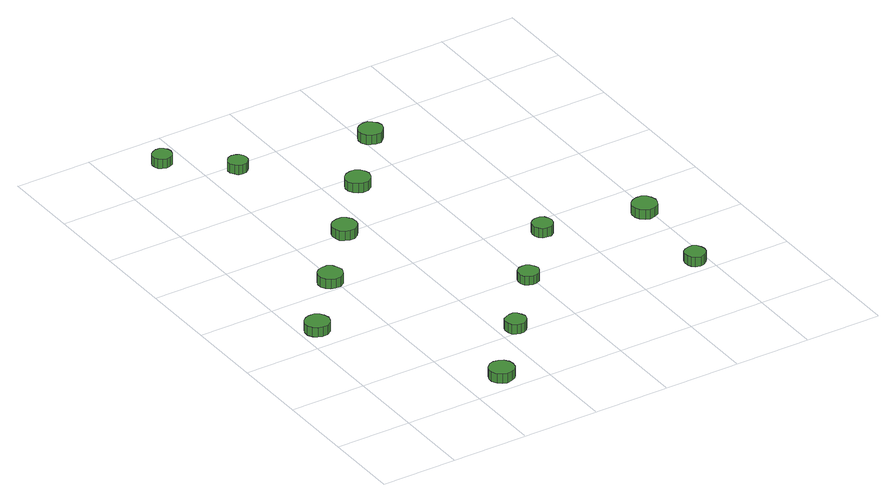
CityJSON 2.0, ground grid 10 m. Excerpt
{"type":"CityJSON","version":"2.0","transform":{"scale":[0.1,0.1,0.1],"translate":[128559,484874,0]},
"CityObjects":{
"tree1":{"type":"SolitaryVegetationObject","attributes":{"function":"something"},"geometry":[{"type":"MultiSurface","lod":"1","boundaries":[[[0,1,2,3,4,5,6,7,8,9,10,11,12,13,14]],[[15,16,17,18,19,20,21,22,23,24,25,26,27,28,29]],[[0,29,28,1]],[[1,28,27,2]],[[2,27,26,3]],[[3,26,25,4]],[[4,25,24,5]],[[5,24,23,6]],[[6,23,22,7]],[[7,22,21,8]],[[8,21,20,9]],[[9,20,19,10]],[[10,19,18,11]],[[11,18,17,12]],[[12,17,16,13]],[[13,16,15,14]],[[14,15,29,0]]]}]},
"tree2":{"type":"SolitaryVegetationObject","attributes":{"function":"something"},"geometry":[{"type":"MultiSurface","lod":"1","boundaries":[[[30,31,32,33,34,35,36,37,38,39,40,41,42,43,44]],[[45,46,47,48,49,50,51,52,53,54,55,56,57,58,59]],[[30,59,58,31]],[[31,58,57,32]],[[32,57,56,33]],[[33,56,55,34]],[[34,55,54,35]],[[35,54,53,36]],[[36,53,52,37]],[[37,52,51,38]],[[38,51,50,39]],[[39,50,49,40]],[[40,49,48,41]],[[41,48,47,42]],[[42,47,46,43]],[[43,46,45,44]],[[44,45,59,30]]]}]},
"tree3":{"type":"SolitaryVegetationObject","attributes":{"function":"something"},"geometry":[{"type":"MultiSurface","lod":"1","boundaries":[[[60,61,62,63,64,65,66,67,68,69,70,71,72,73,74]],[[75,76,77,78,79,80,81,82,83,84,85,86,87,88,89]],[[60,89,88,61]],[[61,88,87,62]],[[62,87,86,63]],[[63,86,85,64]],[[64,85,84,65]],[[65,84,83,66]],[[66,83,82,67]],[[67,82,81,68]],[[68,81,80,69]],[[69,80,79,70]],[[70,79,78,71]],[[71,78,77,72]],[[72,77,76,73]],[[73,76,75,74]],[[74,75,89,60]]]}]},
"tree4":{"type":"SolitaryVegetationObject","attributes":{"function":"something"},"geometry":[{"type":"MultiSurface","lod":"1","boundaries":[[[90,91,92,93,94,95,96,97,98,99,100,101,102,103,104]],[[105,106,107,108,109,110,111,112,113,114,115,116,117,118,119]],[[90,119,118,91]],[[91,118,117,92]],[[92,117,116,93]],[[93,116,115,94]],[[94,115,114,95]],[[95,114,113,96]],[[96,113,112,97]],[[97,112,111,98]],[[98,111,110,99]],[[99,110,109,100]],[[100,109,108,101]],[[101,108,107,102]],[[102,107,106,103]],[[103,106,105,104]],[[104,105,119,90]]]}]},
"tree5":{"type":"SolitaryVegetationObject","attributes":{"function":"something"},"geometry":[{"type":"MultiSurface","lod":"1","boundaries":[[[120,121,122,123,124,125,126,127,128,129,130,131,132,133,134]],[[135,136,137,138,139,140,141,142,143,144,145,146,147,148,149]],[[120,149,148,121]],[[121,148,147,122]],[[122,147,146,123]],[[123,146,145,124]],[[124,145,144,125]],[[125,144,143,126]],[[126,143,142,127]],[[127,142,141,128]],[[128,141,140,129]],[[129,140,139,130]],[[130,139,138,131]],[[131,138,137,132]],[[132,137,136,133]],[[133,136,135,134]],[[134,135,149,120]]]}]},
"tree6":{"type":"SolitaryVegetationObject","attributes":{"function":"something"},"geometry":[{"type":"MultiSurface","lod":"1","boundaries":[[[150,151,152,153,154,155,156,157,158,159,160,161,162,163,164]],[[165,166,167,168,169,170,171,172,173,174,175,176,177,178,179]],[[150,179,178,151]],[[151,178,177,152]],[[152,177,176,153]],[[153,176,175,154]],[[154,175,174,155]],[[155,174,173,156]],[[156,173,172,157]],[[157,172,171,158]],[[158,171,170,159]],[[159,170,169,160]],[[160,169,168,161]],[[161,168,167,162]],[[162,167,166,163]],[[163,166,165,164]],[[164,165,179,150]]]}]},
"tree7":{"type":"SolitaryVegetationObject","attributes":{"function":"something"},"geometry":[{"type":"MultiSurface","lod":"1","boundaries":[[[180,181,182,183,184,185,186,187,188,189,190,191,192,193,194]],[[195,196,197,198,199,200,201,202,203,204,205,206,207,208,209]],[[180,209,208,181]],[[181,208,207,182]],[[182,207,206,183]],[[183,206,205,184]],[[184,205,204,185]],[[185,204,203,186]],[[186,203,202,187]],[[187,202,201,188]],[[188,201,200,189]],[[189,200,199,190]],[[190,199,198,191]],[[191,198,197,192]],[[192,197,196,193]],[[193,196,195,194]],[[194,195,209,180]]]}]},
"tree8":{"type":"SolitaryVegetationObject","attributes":{"function":"something"},"geometry":[{"type":"MultiSurface","lod":"1","boundaries":[[[210,211,212,213,214,215,216,217,218,219,220,221,222,223,224]],[[225,226,227,228,229,230,231,232,233,234,235,236,237,238,239]],[[210,239,238,211]],[[211,238,237,212]],[[212,237,236,213]],[[213,236,235,214]],[[214,235,234,215]],[[215,234,233,216]],[[216,233,232,217]],[[217,232,231,218]],[[218,231,230,219]],[[219,230,229,220]],[[220,229,228,221]],[[221,228,227,222]],[[222,227,226,223]],[[223,226,225,224]],[[224,225,239,210]]]}]},
"tree9":{"type":"SolitaryVegetationObject","attributes":{"function":"something"},"geometry":[{"type":"MultiSurface","lod":"1","boundaries":[[[240,241,242,243,244,245,246,247,248,249,250,251,252,253,254]],[[255,256,257,258,259,260,261,262,263,264,265,266,267,268,269]],[[240,269,268,241]],[[241,268,267,242]],[[242,267,266,243]],[[243,266,265,244]],[[244,265,264,245]],[[245,264,263,246]],[[246,263,262,247]],[[247,262,261,248]],[[248,261,260,249]],[[249,260,259,250]],[[250,259,258,251]],[[251,258,257,252]],[[252,257,256,253]],[[253,256,255,254]],[[254,255,269,240]]]}]},
"tree10":{"type":"SolitaryVegetationObject","attributes":{"function":"something"},"geometry":[{"type":"MultiSurface","lod":"1","boundaries":[[[270,271,272,273,274,275,276,277,278,279,280,281,282,283,284]],[[285,286,287,288,289,290,291,292,293,294,295,296,297,298,299]],[[270,299,298,271]],[[271,298,297,272]],[[272,297,296,273]],[[273,296,295,274]],[[274,295,294,275]],[[275,294,293,276]],[[276,293,292,277]],[[277,292,291,278]],[[278,291,290,279]],[[279,290,289,280]],[[280,289,288,281]],[[281,288,287,282]],[[282,287,286,283]],[[283,286,285,284]],[[284,285,299,270]]]}]},
"tree11":{"type":"SolitaryVegetationObject","attributes":{"function":"something"},"geometry":[{"type":"MultiSurface","lod":"1","boundaries":[[[300,301,302,303,304,305,306,307,308,309,310,311,312,313,314]],[[315,316,317,318,319,320,321,322,323,324,325,326,327,328,329]],[[300,329,328,301]],[[301,328,327,302]],[[302,327,326,303]],[[303,326,325,304]],[[304,325,324,305]],[[305,324,323,306]],[[306,323,322,307]],[[307,322,321,308]],[[308,321,320,309]],[[309,320,319,310]],[[310,319,318,311]],[[311,318,317,312]],[[312,317,316,313]],[[313,316,315,314]],[[314,315,329,300]]]}]},
"tree12":{"type":"SolitaryVegetationObject","attributes":{"function":"something"},"geometry":[{"type":"MultiSurface","lod":"1","boundaries":[[[330,331,332,333,334,335,336,337,338,339,340,341,342,343,344]],[[345,346,347,348,349,350,351,352,353,354,355,356,357,358,359]],[[330,359,358,331]],[[331,358,357,332]],[[332,357,356,333]],[[333,356,355,334]],[[334,355,354,335]],[[335,354,353,336]],[[336,353,352,337]],[[337,352,351,338]],[[338,351,350,339]],[[339,350,349,340]],[[340,349,348,341]],[[341,348,347,342]],[[342,347,346,343]],[[343,346,345,344]],[[344,345,359,330]]]}]},
"tree13":{"type":"SolitaryVegetationObject","attributes":{"function":"something"},"geometry":[{"type":"MultiSurface","lod":"1","boundaries":[[[360,361,362,363,364,365,366,367,368,369,370,371,372,373,374]],[[375,376,377,378,379,380,381,382,383,384,385,386,387,388,389]],[[360,389,388,361]],[[361,388,387,362]],[[362,387,386,363]],[[363,386,385,364]],[[364,385,384,365]],[[365,384,383,366]],[[366,383,382,367]],[[367,382,381,368]],[[368,381,380,369]],[[369,380,379,370]],[[370,379,378,371]],[[371,378,377,372]],[[372,377,376,373]],[[373,376,375,374]],[[374,375,389,360]]]}]}
},
"vertices":[
[37,232,17],[35,239,17],[32,244,17],[26,248,17],[19,248,17],[13,246,17],[8,242,17],[5,236,17],[5,229,17],[8,223,17],[13,219,17],[19,217,17],[26,217,17],[32,221,17],[35,226,17],[35,226,4],[32,221,4],[26,217,4],[19,217,4],[13,219,4],[8,223,4],[5,229,4],[5,236,4],[8,242,4],[13,246,4],[19,248,4],[26,248,4],[32,244,4],[35,239,4],[37,232,4],
[164,26,17],[163,32,17],[159,38,17],[153,41,17],[146,42,17],[140,40,17],[135,35,17],[132,29,17],[132,23,17],[135,16,17],[140,12,17],[146,10,17],[153,11,17],[159,14,17],[163,19,17],[163,19,4],[159,14,4],[153,11,4],[146,10,4],[140,12,4],[135,16,4],[132,23,4],[132,29,4],[135,35,4],[140,40,4],[146,42,4],[153,41,4],[159,38,4],[163,32,4],[164,26,4],
[109,315,17],[107,322,17],[104,327,17],[98,331,17],[91,331,17],[85,329,17],[80,325,17],[77,319,17],[77,312,17],[80,306,17],[85,302,17],[91,300,17],[98,300,17],[104,304,17],[107,309,17],[107,309,4],[104,304,4],[98,300,4],[91,300,4],[85,302,4],[80,306,4],[77,312,4],[77,319,4],[80,325,4],[85,329,4],[91,331,4],[98,331,4],[104,327,4],[107,322,4],[109,315,4],
[235,108,17],[233,113,17],[230,118,17],[225,121,17],[220,121,17],[215,119,17],[210,116,17],[208,111,17],[208,105,17],[210,100,17],[215,96,17],[220,95,17],[225,95,17],[230,98,17],[233,102,17],[233,102,4],[230,98,4],[225,95,4],[220,95,4],[215,96,4],[210,100,4],[208,105,4],[208,111,4],[210,116,4],[215,119,4],[220,121,4],[225,121,4],[230,118,4],[233,113,4],[235,108,4],
[85,652,15],[84,657,15],[81,661,15],[76,664,15],[71,664,15],[66,662,15],[62,659,15],[60,654,15],[60,649,15],[62,644,15],[66,641,15],[71,639,15],[76,640,15],[81,642,15],[84,647,15],[84,647,2],[81,642,2],[76,640,2],[71,639,2],[66,641,2],[62,644,2],[60,649,2],[60,654,2],[62,659,2],[66,662,2],[71,664,2],[76,664,2],[81,661,2],[84,657,2],[85,652,2],
[182,397,17],[181,404,17],[177,409,17],[171,413,17],[165,413,17],[158,411,17],[153,407,17],[151,401,17],[151,394,17],[153,388,17],[158,384,17],[165,382,17],[171,382,17],[177,386,17],[181,391,17],[181,391,4],[177,386,4],[171,382,4],[165,382,4],[158,384,4],[153,388,4],[151,394,4],[151,401,4],[153,407,4],[158,411,4],[165,413,4],[171,413,4],[177,409,4],[181,404,4],[182,397,4],
[153,591,15],[152,596,15],[149,601,15],[145,603,15],[139,604,15],[134,602,15],[131,599,15],[128,594,15],[128,589,15],[131,584,15],[134,580,15],[139,579,15],[145,579,15],[149,582,15],[152,586,15],[152,586,2],[149,582,2],[145,579,2],[139,579,2],[134,580,2],[131,584,2],[128,589,2],[128,594,2],[131,599,2],[134,602,2],[139,604,2],[145,603,2],[149,601,2],[152,596,2],[153,591,2],
[307,191,17],[305,196,17],[302,201,17],[297,204,17],[292,204,17],[287,203,17],[282,199,17],[280,194,17],[280,188,17],[282,183,17],[287,179,17],[292,178,17],[297,178,17],[302,181,17],[305,185,17],[305,185,5],[302,181,5],[297,178,5],[292,178,5],[287,179,5],[282,183,5],[280,188,5],[280,194,5],[282,199,5],[287,203,5],[292,204,5],[297,204,5],[302,201,5],[305,196,5],[307,191,5],
[255,481,16],[253,487,16],[250,492,16],[244,496,16],[237,496,16],[231,494,16],[226,490,16],[223,484,16],[223,477,16],[226,471,16],[231,467,16],[237,465,16],[244,465,16],[250,469,16],[253,474,16],[253,474,3],[250,469,3],[244,465,3],[237,465,3],[231,467,3],[226,471,3],[223,477,3],[223,484,3],[226,490,3],[231,494,3],[237,496,3],[244,496,3],[250,492,3],[253,487,3],[255,481,3],
[379,273,17],[378,278,17],[375,283,17],[370,286,17],[364,286,17],[359,284,17],[355,281,17],[353,276,17],[353,270,17],[355,265,17],[359,261,17],[364,260,17],[370,260,17],[375,263,17],[378,267,17],[378,267,4],[375,263,4],[370,260,4],[364,260,4],[359,261,4],[355,265,4],[353,270,4],[353,276,4],[355,281,4],[359,284,4],[364,286,4],[370,286,4],[375,283,4],[378,278,4],[379,273,4],
[327,564,16],[325,570,16],[321,575,16],[316,579,16],[309,579,16],[303,577,16],[298,573,16],[295,567,16],[295,560,16],[298,554,16],[303,550,16],[309,548,16],[316,548,16],[321,552,16],[325,557,16],[325,557,3],[321,552,3],[316,548,3],[309,548,3],[303,550,3],[298,554,3],[295,560,3],[295,567,3],[298,573,3],[303,577,3],[309,579,3],[316,579,3],[321,575,3],[325,570,3],[327,564,3],
[496,120,17],[495,125,17],[492,130,17],[487,133,17],[482,133,17],[476,131,17],[472,128,17],[470,123,17],[470,117,17],[472,112,17],[476,108,17],[482,106,17],[487,107,17],[492,110,17],[495,114,17],[495,114,4],[492,110,4],[487,107,4],[482,106,4],[476,108,4],[472,112,4],[470,117,4],[470,123,4],[472,128,4],[476,131,4],[482,133,4],[487,133,4],[492,130,4],[495,125,4],[496,120,4],
[508,244,17],[506,251,17],[503,256,17],[497,260,17],[490,260,17],[484,258,17],[479,254,17],[476,248,17],[476,241,17],[479,235,17],[484,230,17],[490,228,17],[497,229,17],[503,232,17],[506,238,17],[506,238,4],[503,232,4],[497,229,4],[490,228,4],[484,230,4],[479,235,4],[476,241,4],[476,248,4],[479,254,4],[484,258,4],[490,260,4],[497,260,4],[503,256,4],[506,251,4],[508,244,4]
]}
